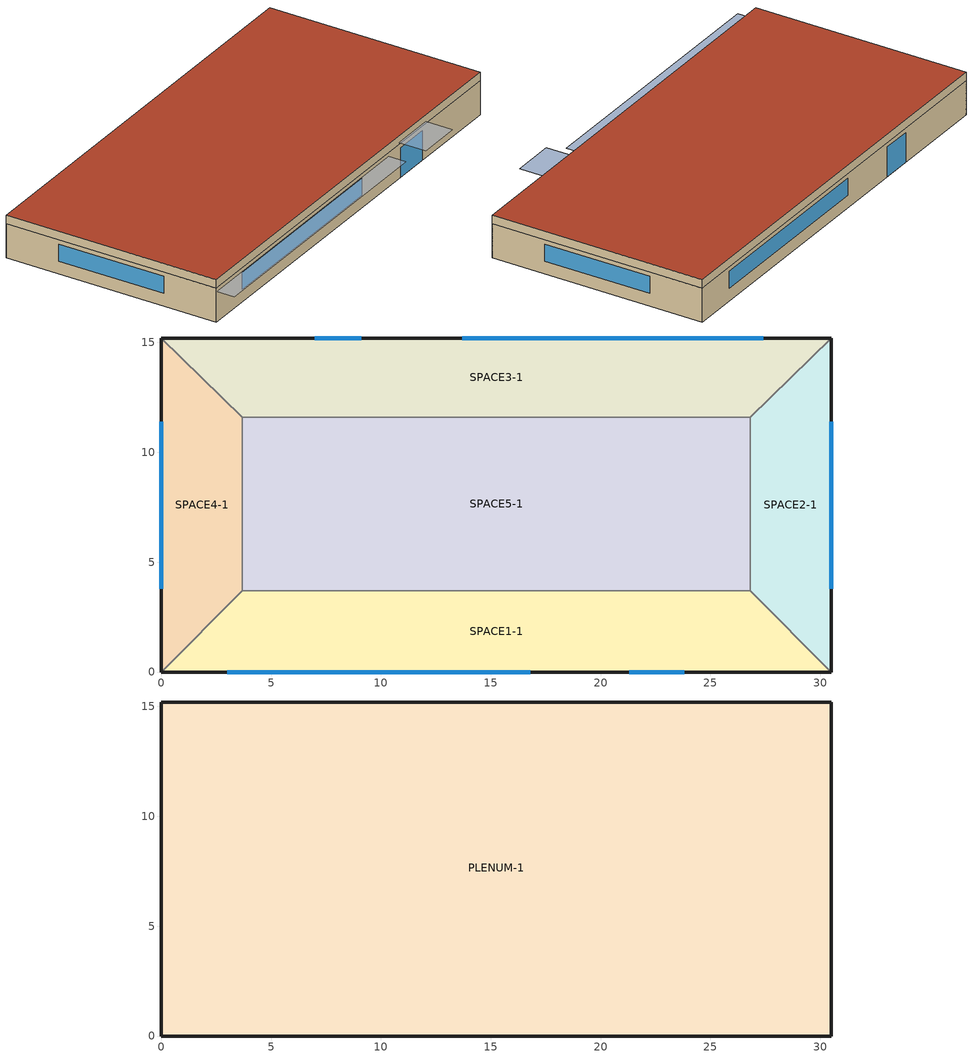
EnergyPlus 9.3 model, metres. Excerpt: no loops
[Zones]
SPACE1-1
 floor ground (FLOOR-SLAB-1): 26.8,3.7 30.5,0 0,0 3.7,3.7 z0
 wall outside (WALL-1): 0,0 30.5,0 z0:2.4
 wall to SPACE2-1 (INT-WALL-1): 30.5,0 26.8,3.7 z0:2.4
 wall to SPACE4-1 (INT-WALL-1): 3.7,3.7 0,0 z0:2.4
 wall to SPACE5-1 (INT-WALL-1): 26.8,3.7 3.7,3.7 z0:2.4
 window (Dbl Clr 3mm/13mm Air): 3,0 16.8,0 z0.9:2.1
 window (Sgl Grey 3mm): 21.3,0 23.8,0 z0:2.1
SPACE2-1
 floor ground (FLOOR-SLAB-1): 26.8,11.6 30.5,15.2 30.5,0 26.8,3.7 z0
 wall outside (WALL-1): 30.5,0 30.5,15.2 z0:2.4
 wall to SPACE3-1 (INT-WALL-1): 30.5,15.2 26.8,11.6 z0:2.4
 wall to SPACE5-1 (INT-WALL-1): 26.8,11.6 26.8,3.7 z0:2.4
 window (Dbl Clr 3mm/13mm Air): 30.5,3.8 30.5,11.4 z0.9:2.1
SPACE3-1
 floor ground (FLOOR-SLAB-1): 26.8,11.6 3.7,11.6 0,15.2 30.5,15.2 z0
 wall outside (WALL-1): 30.5,15.2 0,15.2 z0:2.4
 wall to SPACE4-1 (INT-WALL-1): 0,15.2 3.7,11.6 z0:2.4
 wall to SPACE5-1 (INT-WALL-1): 3.7,11.6 26.8,11.6 z0:2.4
 window (Dbl Clr 3mm/13mm Air): 27.4,15.2 13.7,15.2 z0.9:2.1
 window (Sgl Grey 3mm): 9.1,15.2 7,15.2 z0:2.1
SPACE4-1
 floor ground (FLOOR-SLAB-1): 3.7,3.7 0,0 0,15.2 3.7,11.6 z0
 wall outside (WALL-1): 0,15.2 0,0 z0:2.4
 wall to SPACE5-1 (INT-WALL-1): 3.7,3.7 3.7,11.6 z0:2.4
 window (Dbl Clr 3mm/13mm Air): 0,11.4 0,3.8 z0.9:2.1
SPACE5-1
 floor ground (FLOOR-SLAB-1): 26.8,11.6 26.8,3.7 3.7,3.7 3.7,11.6 z0
PLENUM-1
 floor to SPACE1-1 (CLNG-1): 26.8,3.7 30.5,0 0,0 3.7,3.7 z2.4
 floor to SPACE2-1 (CLNG-1): 26.8,11.6 30.5,15.2 30.5,0 26.8,3.7 z2.4
 floor to SPACE3-1 (CLNG-1): 26.8,11.6 3.7,11.6 0,15.2 30.5,15.2 z2.4
 floor to SPACE4-1 (CLNG-1): 3.7,3.7 0,0 0,15.2 3.7,11.6 z2.4
 floor to SPACE5-1 (CLNG-1): 26.8,11.6 26.8,3.7 3.7,3.7 3.7,11.6 z2.4
 wall outside (WALL-1): 0,0 30.5,0 30.5,15.2 0,15.2 0,0 z2.4:3
 roof outside (ROOF-1): 0,15.2 0,0 30.5,0 30.5,15.2 z3
shading: 0,-1.3 0,0 19.8,0 19.8,-1.3 z2.2; 21,-2 21,0 24.1,0 24.1,-2 z2.6
[Building]
Building: North Axis {deg}=30; Terrain=City; Loads Convergence Tolerance Value {W}=0.04; Temperature Convergence Tolerance Value {deltaC}=0.4; Solar Distribution=FullExterior; Maximum Number of Warmup Days=25; Minimum Number of Warmup Days=6
[Site:Location]
Pittsburgh Allegheny Co Ap_PA_USA Design_Conditions: Latitude {deg}=40.35; Longitude {deg}=-79.92; Time Zone {hr}=-5; Elevation {m}=380
[SizingPeriod:DesignDay] Day of Month=21; Dry-Bulb Temperature Range Modifier Type=DefaultMultipliers; Humidity Condition Type=Wetbulb; Barometric Pressure {Pa}=96842; Wind Direction {deg}=240; Rain Indicator=No; Snow Indicator=No; Daylight Saving Time Indicator=No
Name | Month | Day Type | Maximum Dry-Bulb Temperature {C} | Daily Dry-Bulb Temperature Range {deltaC} | Wetbulb or DewPoint at Maximum Dry-Bulb {C} | Wind Speed {m/s} | Solar Model Indicator | Sky Clearness | ASHRAE Clear Sky Optical Depth for Beam Irradiance (taub) | ASHRAE Clear Sky Optical Depth for Diffuse Irradiance (taud)
Pittsburgh Allegheny Co Ap Ann Htg 99.6% Condns DB | 1 | WinterDesignDay | -15.4 | 0 | -15.4 | 4.7 | ASHRAEClearSky | 0
Pittsburgh Allegheny Co Ap Ann Clg .4% Condns DB=>MWB | 7 | SummerDesignDay | 32.2 | 9.9 | 22.5 | 4.4 | ASHRAETau |  | 0.484 | 1.916
[Site:GroundTemperature:BuildingSurface]
20.03, 20.03, 20.13, 20.3, 20.43, 20.52, 20.62, 20.77, 20.78, 20.55, 20.44, 20.2
[Material] Thermal Absorptance=0.9
Name | Roughness | Thickness {m} | Conductivity {W/m-K} | Density {kg/m3} | Specific Heat {J/kg-K} | Solar Absorptance | Visible Absorptance
RG01 | Rough | 0.0127 | 1.442 | 881 | 1674 | 0.65 | 0.65
BR01 | VeryRough | 0.0095 | 0.162 | 1121 | 1464 | 0.7 | 0.7
IN46 | VeryRough | 0.0762 | 0.023 | 24 | 1590 | 0.5 | 0.5
WD01 | MediumSmooth | 0.0191 | 0.115 | 513 | 1381 | 0.78 | 0.78
PW03 | MediumSmooth | 0.0127 | 0.115 | 545 | 1213 | 0.78 | 0.78
IN02 | Rough | 0.0901 | 0.043 | 10 | 837 | 0.75 | 0.75
GP01 | MediumSmooth | 0.0127 | 0.16 | 801 | 837 | 0.75 | 0.75
CC03 | MediumRough | 0.1016 | 1.31 | 2243 | 837 | 0.65 | 0.65
[Material:NoMass] Roughness=Rough
Name | Thermal Resistance {m2-K/W} | Thermal Absorptance | Solar Absorptance | Visible Absorptance
CP01 | 0.367 | 0.9 | 0.75 | 0.75
MAT-CLNG-1 | 0.652259 | 0.65 | 0.65 | 0.65
[Material:InfraredTransparent]
IRTMaterial
[Construction]
ROOF-1: RG01, BR01, IN46, WD01
WALL-1: WD01, PW03, IN02, GP01
CLNG-1: MAT-CLNG-1
FLOOR-SLAB-1: CC03, CP01
INT-WALL-1: IRTMaterial
Dbl Clr 3mm/13mm Air: CLEAR 3MM, AIR 13MM, CLEAR 3MM
Sgl Grey 3mm: GREY 3MM
[WindowMaterial:Gas]
AIR 13MM: Gas Type=Air; Thickness {m}=0.0127
[WindowMaterial:Glazing] Optical Data Type=SpectralAverage; Thickness {m}=0.003; Infrared Transmittance at Normal Incidence=0; Front Side Infrared Hemispherical Emissivity=0.84; Back Side Infrared Hemispherical Emissivity=0.84; Conductivity {W/m-K}=0.9
Name | Solar Transmittance at Normal Incidence | Front Side Solar Reflectance at Normal Incidence | Back Side Solar Reflectance at Normal Incidence | Visible Transmittance at Normal Incidence | Front Side Visible Reflectance at Normal Incidence | Back Side Visible Reflectance at Normal Incidence
CLEAR 3MM | 0.837 | 0.075 | 0.075 | 0.898 | 0.081 | 0.081
GREY 3MM | 0.626 | 0.061 | 0.061 | 0.611 | 0.061 | 0.061
[Zone] Type=1; Multiplier=1
Name | Ceiling Height {m} | Volume {m3}
PLENUM-1 | 0.6096 | 283.2
SPACE1-1; SPACE3-1 | 2.4384 | 239.247
SPACE2-1; SPACE4-1 | 2.4384 | 103.311
SPACE5-1 | 2.4384 | 447.683
[ZoneInfiltration:DesignFlowRate] Schedule=INFIL-SCH; Design Flow Rate Calculation Method=flow/zone; Constant Term Coefficient=0; Temperature Term Coefficient=0; Velocity Term Coefficient=0.2237; Velocity Squared Term Coefficient=0
Name | Zone or ZoneList | Design Flow Rate {m3/s}
SPACE1-1 Infil 1 | SPACE1-1 | 0.0167
SPACE2-1 Infil 1 | SPACE2-1 | 0.00717
SPACE3-1 Infil 1 | SPACE3-1 | 0.0167
SPACE4-1 Infil 1 | SPACE4-1 | 0.00717
SPACE5-1 Infil 1 | SPACE5-1 | 0.031089
[Daylighting:Controls] Availability Schedule=DaylightingAvail; Lighting Control Type=Continuous; Illuminance Setpoint at Reference Point 1 {lux}=500
Name | Zone | Glare Calculation Daylighting Reference Point | Glare Calculation Azimuth Angle of View Direction Clockwise from Zone y-Axis {deg} | Daylighting Reference Point Name 1 | Fraction of Zone Controlled by Reference Point 1 | Daylighting Reference Point Name 2 | Fraction of Zone Controlled by Reference Point 2 | Illuminance Setpoint at Reference Point 2 {lux}
SPACE1-1 DaylightingControls | SPACE1-1 | Daylighting SPACE1-1 Control 1 | 0 | Daylighting SPACE1-1 Control 1 | 0.5 | Daylighting SPACE1-1 Control 2 | 0.5 | 500
SPACE2-1 DaylightingControls | SPACE2-1 | Daylighting SPACE2-1 Control 1 | 0 | Daylighting SPACE2-1 Control 1 | 1
SPACE3-1 DaylightingControls | SPACE3-1 | Daylighting SPACE3-1 Control 1 | 0 | Daylighting SPACE3-1 Control 1 | 1 | Daylighting SPACE3-1 Control 2 | 0 | 500
SPACE4-1 DaylightingControls | SPACE4-1 | Daylighting SPACE4-1 Control 1 | -0 | Daylighting SPACE4-1 Control 1 | 1
[People] Number of People Schedule=OCCUPY-1; Number of People Calculation Method=people; Fraction Radiant=0.3; Sensible Heat Fraction=AutoCalculate; Activity Level Schedule=ActSchd; Carbon Dioxide Generation Rate {m3/s-W}=3.82E-8; Enable ASHRAE 55 Comfort Warnings=No; Mean Radiant Temperature Calculation Type=ZoneAveraged; Work Efficiency Schedule=WorkEffSch; Clothing Insulation Calculation Method=DynamicClothingModelASHRAE55; Air Velocity Schedule=AirVelocitySch; Thermal Comfort Model 1 Type=Fanger
Name | Zone or ZoneList | Number of People
SPACE1-1 People 1 | SPACE1-1 | 11
SPACE2-1 People 1 | SPACE2-1 | 5
SPACE3-1 People 1 | SPACE3-1 | 11
SPACE4-1 People 1 | SPACE4-1 | 5
SPACE5-1 People 1 | SPACE5-1 | 20
[Lights] Schedule=LIGHTS-1; Design Level Calculation Method=LightingLevel; Return Air Fraction=0.2; Fraction Radiant=0.59; Fraction Visible=0.2; Fraction Replaceable=1
Name | Zone or ZoneList | Lighting Level {W}
SPACE1-1 Lights 1 | SPACE1-1 | 1584
SPACE2-1 Lights 1 | SPACE2-1 | 684
SPACE3-1 Lights 1 | SPACE3-1 | 1584
SPACE4-1 Lights 1 | SPACE4-1 | 684
SPACE5-1 Lights 1 | SPACE5-1 | 2964
[ElectricEquipment] Schedule=EQUIP-1; Design Level Calculation Method=EquipmentLevel; Fraction Latent=0; Fraction Radiant=0.3; Fraction Lost=0
Name | Zone or ZoneList | Design Level {W}
SPACE1-1 ElecEq 1 | SPACE1-1 | 1056
SPACE2-1 ElecEq 1 | SPACE2-1 | 456
SPACE3-1 ElecEq 1 | SPACE3-1 | 1056
SPACE4-1 ElecEq 1 | SPACE4-1 | 456
SPACE5-1 ElecEq 1 | SPACE5-1 | 1976
[AvailabilityManager:Scheduled]
VAV Sys 1 Avail: Schedule=FanAvailSched
[EnergyManagementSystem:ProgramCallingManager]
sensor_info_calls: EndOfZoneTimestepAfterZoneReporting; CalcMeanTemp; CalcMeanPPD
test_calls: BeginTimestepBeforePredictor; CalcOccupiedMode; CalcIATSetpoint
[EnergyManagementSystem:GlobalVariable]
MeanTemp
MeanPPD
NumOfOccupant
OccupiedMode
IAT_SP
[EnergyManagementSystem:Sensor] Output:Variable or Output:Meter=Zone Thermal Comfort Fanger Model PPD
Name | Output:Variable or Output:Meter Index Key
PPD_1 | SPACE1-1 People 1
PPD_2 | SPACE2-1 People 1
PPD_3 | SPACE3-1 People 1
PPD_4 | SPACE4-1 People 1
PPD_5 | SPACE5-1 People 1
[EnergyManagementSystem:Program]
CalcMeanTemp: SET AggTemp = Temp_1 + Temp_2 + Temp_3 + Temp_4 + Temp_5; SET NumOfZone = 5; SET MeanTemp = AggTemp / NumOfZone
CalcMeanPPD: SET AggPPD = PPD_1 + PPD_2 + PPD_3 + PPD_4 + PPD_5; SET NumOfZone = 5; SET MeanPPD = AggPPD / NumOfZone
CalcNumOccupant: SET NumOfOccupant = Count_1 + Count_2 + Count_3 + Count_4 + Count_5
CalcOccupiedMode: IF Hour >= 8 && Hour < 18; SET OccupiedMode = 1; ELSE; SET OccupiedMode = 0; ENDIF
CalcIATSetpoint: IF Hour >= 8 && Hour < 18; SET IAT_SP = 22.5; ELSE; SET IAT_SP = 12.8; ENDIF
[EnergyManagementSystem:OutputVariable] Type of Data in Variable=Averaged; Update Frequency=ZoneTimeStep
Name | EMS Variable | Units
Building Mean Temperature | MeanTemp | C
Building Mean PPD | MeanPPD | %
Building Total Occupants | NumOfOccupant | %
Occupancy Flag | OccupiedMode
Indoor Air Temperature Setpoint | IAT_SP
[Schedule:Compact]
OCCUPY-1: Through: 12/31, For: AllDays, Until: 8:00, 0, Until: 18:00, 1, Until: 24:00, 0
LIGHTS-1: Through: 12/31, For: AllDays, Until: 8:00, 0.05, Until: 18:00, 1, Until: 24:00, 0.05
EQUIP-1: Through: 12/31, For:AllDays, Until: 8:00, 0.02, Until: 18:00, 0.5, Until: 24:00, 0.02
INFIL-SCH: Through: 3/31, For: AllDays, Until: 24:00, 1, Through: 10/31, For: AllDays, Until: 24:00, 0, Through: 12/31, For: AllDays, Until: 24:00, 1
ActSchd: Through: 12/31, For: AllDays, Until: 24:00, 117.24
AirVelocitySch: Through: 12/31, For: AllDays, Until: 24:00, .137
WorkEffSch: Through: 12/31, For: AllDays, Until: 24:00, 0
DaylightingAvail; FanAvailSched: Through: 12/31, For: AllDays, Until: 24:00, 1
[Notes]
5ZoneAutoDXVAV.idf
Basic file description:  1 story building divided into 4 exterior and one interior conditioned zones and return plenum.
Highlights:              packaged VAV system with variable speed compressor
Simulation Location/Run: Pittsburgh-Allegheny County AP 725205 (TMY3), Run for Jan 1st 00:00:00 to Apr 1st 24:00:00.
Run Control executes the run periods using the weather file
Location:                Pittsburgh, PA
Run Control:             Zone and System sizing with weather file run control (no design days run)
Building: Single floor rectangular building 100 ft x 50 ft. 5 zones - 4 exterior, 1 interior, zone height 8 feet.
Exterior zone depth is 12 feet. There is a 2 foot high return plenum: the overall building height is
10 feet. There are windows on all 4 facades; the south and north facades have glass doors.
The south facing glass is shaded by overhangs. The walls are woodshingle over plywood, R11 insulation,
and gypboard. The roof is a gravel built up roof with R-3 mineral board insulation and plywood sheathing.
The windows are of various single and double pane construction with 3mm and 6mm glass and either 6mm or
13mm argon or air gap.  The window to wall ratio is approxomately 0.29.
The south wall and door have overhangs.
The building is oriented 30 degrees east of north.
Floor Area:        463.6 m2 (5000 ft2)
Number of Stories: 1
Zone Description Details:
Internal gains description:     lighting is 1.5 watts/ft2, office equip is 1.0 watts/ft2. There is 1 occupant
per 100 ft2 of floor area. The infiltration is 0.25 air changes per hour.
Interzone Surfaces:             6 interzone surfaces (see diagram)
Internal Mass:                  None
Windows:                        4 ea.: 1) Double pane clear, 3mm glass, 13mm air gap
2) Double pane clear, 3mm glass, 13mm argon gap
3) Double pane clear, 6mm glass, 6mm air gap
4) Double pane lowE,  6mm lowE glass outside, 6mm air gap, 6mm clear glass
Doors:                          2 ea.:    Single pane grey,  3mm glass
Detached Shading:               None
Daylight:                       None
Natural Ventilation:            None
Compact Schedules:              Yes
HVAC:                           the system is a packaged VAV (DX cooling coil and gas heating coils).
The input is fully autosized. The compressor has a variable speed drive.
Terminal units are set to provide a minimum amount of outdoor air based
on occupancy and floor area.
Zonal Equipment:                AirTerminal:SingleDuct:VAV:Reheat
Central Air Handling Equipment: Yes
System Equipment Autosize:      Yes
Purchased Cooling:              None
Purchased Heating:              None
Coils:                          COIL:DX:MultiSpeed:CoolingEmpirical, Coil:Heating:Electric
Pumps:                          None
Boilers:                        None
Chillers:                       None
Standard Reports:               None
Timestep or Hourly Variables:   Timestep
Time bins Report:               None
HTML Report:                    None
Environmental Emissions:        None
Utility Tariffs:                None
